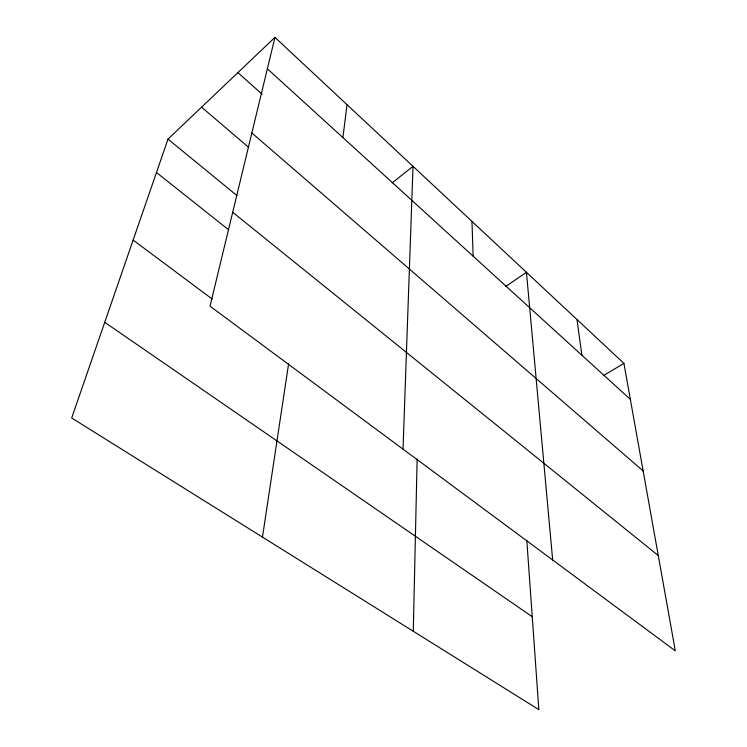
<?xml version="1.0" encoding="UTF-8"?>
<svg xmlns="http://www.w3.org/2000/svg" width="747" height="747" viewBox="0 0 747 747"><rect width="100%" height="100%" fill="white"/><g stroke="black" fill="none" stroke-linecap="round" stroke-linejoin="round"><path stroke-width="1.12" d="M413.287 631.262L417.134 458.938M403.025 449.152L413.016 166.338L392.203 182.856M342.91 137.569L347.028 104.683M262.468 537.102L288.603 363.714M274.952 37.35L210.019 306.186L675.316 650.842L623.922 363.378L274.952 37.35L168 139.129L71.684 417.993L538.839 709.65L526.812 540.286M505.728 286.446L526.448 272.31L552.668 559.989M603.445 375.61L623.922 363.378M104.739 322.302L532.237 616.714M133.134 240.076L212.195 299.043M156.468 172.501L228.666 229.843M232.7 212.279L658.284 555.563M168 139.129L236.883 195.509M201.578 107.176L248.555 147.262M251.851 132.985L643.148 470.937M237.901 72.608L262.178 94.281M267.361 68.761L630.365 399.402M576.964 319.501L581.922 355.273M471.964 221.401L473.15 256.202"/></g></svg>
